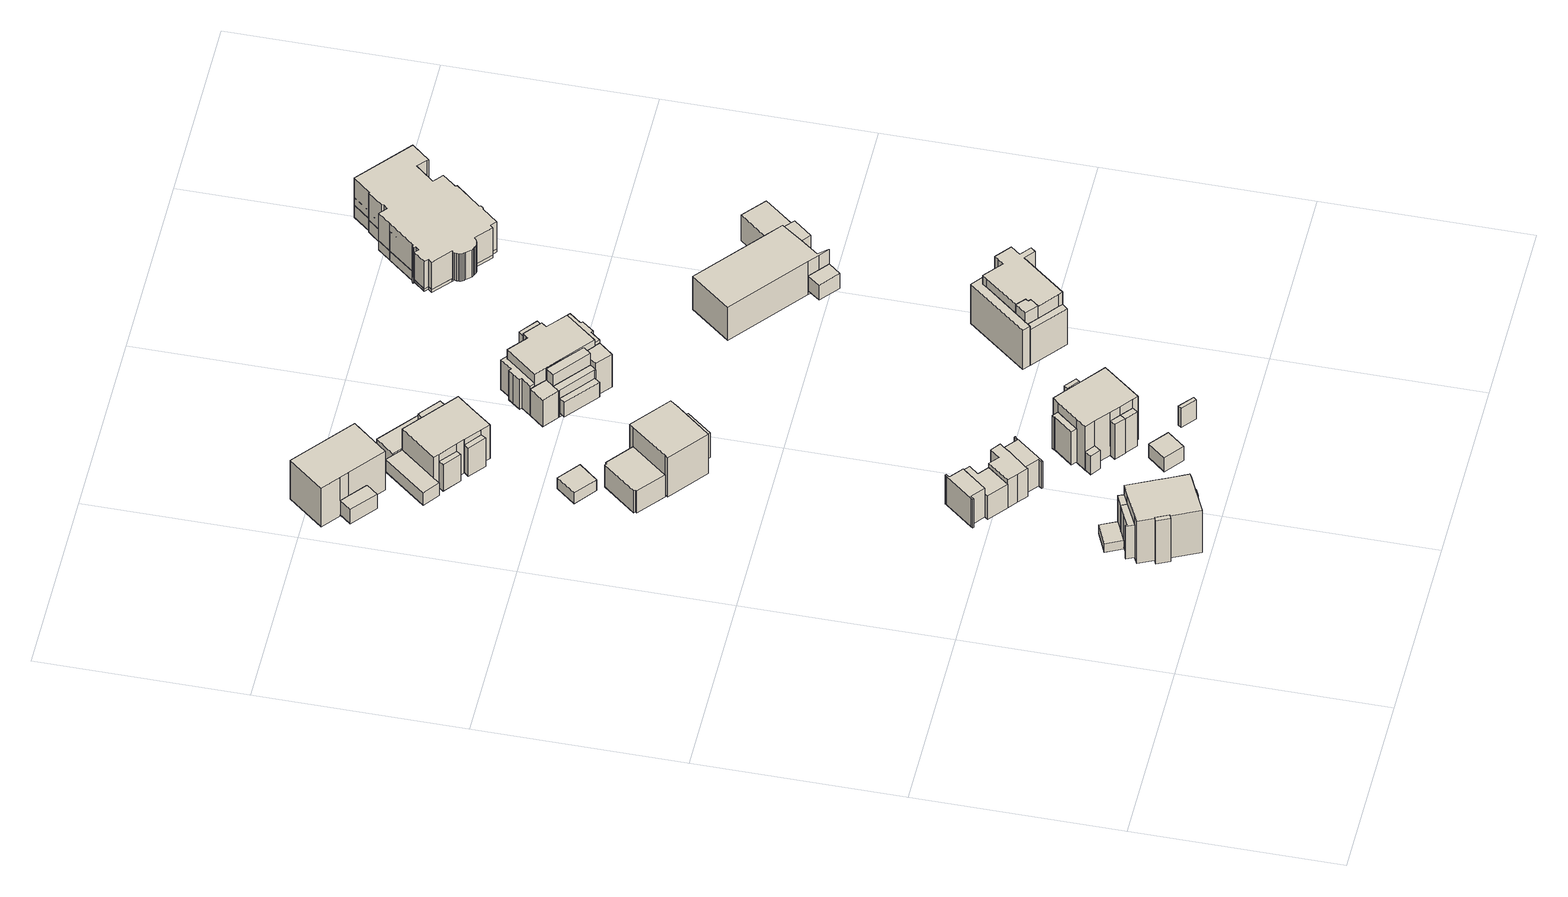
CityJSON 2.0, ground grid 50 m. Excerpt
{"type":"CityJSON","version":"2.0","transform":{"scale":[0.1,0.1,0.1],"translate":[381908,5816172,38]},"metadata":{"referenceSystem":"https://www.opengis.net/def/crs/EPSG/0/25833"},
"CityObjects":{
"building1":{"type":"Building","attributes":{"Gemeindeschluessel":"11000004","function":"31001_1010"},"address":[{"country":"Germany","locality":"Berlin","thoroughfareNumber":"6A, 8","thoroughfareName":"Gustav-Freytag-Straße"}],"children":["building1-1","building1-2","building1-3","building1-4","building1-5","building1-6"]},
"building1-1":{"type":"BuildingPart","attributes":{"BezugspunktDach":"2200","measuredHeight":15.78,"storeysAboveGround":4},"parents":["building1"],"geometry":[{"type":"MultiSurface","lod":"1","boundaries":[[[0,1,2,3,4,5,6,7,8,9,10,11]],[[12,13,14,15,16,17,18,19,20,21,22,23]],[[12,23,11,10]],[[24,25,10,9]],[[13,12,26,27]],[[28,24,9,8]],[[15,14,8,7]],[[29,30,7,6]],[[16,15,31,32]],[[17,16,6,5]],[[18,17,5,4]],[[33,34,35,4,3]],[[19,18,36,37]],[[20,19,3,2]],[[21,20,2,1]],[[23,22,0,11]],[[27,26,25,24]],[[14,13,38,24,28]],[[32,31,30,29]],[[37,36,35,34,33]],[[22,21,1,0]]]}]},
"building1-2":{"type":"BuildingPart","attributes":{"BezugspunktDach":"2200","measuredHeight":10.41,"storeysAboveGround":4},"parents":["building1"],"geometry":[{"type":"Solid","lod":"1","boundaries":[[[[25,24,39,40,41,42,43]],[[44,45,46,47,27,26,48]],[[44,48,43,42]],[[45,44,42,41]],[[46,45,41,40]],[[47,46,40,39]],[[48,26,25,43]],[[27,47,39,24]],[[26,27,24,25]]]]}]},
"building1-3":{"type":"BuildingPart","attributes":{"BezugspunktDach":"2200","measuredHeight":13.81,"storeysAboveGround":4},"parents":["building1"],"geometry":[{"type":"MultiSurface","lod":"1","boundaries":[[[49,50,51,52]],[[22,21,53,54]],[[22,54,52,51]],[[1,0,51,50]],[[53,21,50,49]],[[54,53,49,52]],[[21,22,0,1]]]}]},
"building1-4":{"type":"BuildingPart","attributes":{"BezugspunktDach":"2200","measuredHeight":7.38,"storeysAboveGround":4},"parents":["building1"],"geometry":[{"type":"MultiSurface","lod":"1","boundaries":[[[29,55,56,30]],[[57,58,32,31]],[[57,31,30,56]],[[58,57,56,55]],[[32,58,55,29]],[[32,59,29,30,31]]]}]},
"building1-5":{"type":"BuildingPart","attributes":{"BezugspunktDach":"2200","measuredHeight":10.82,"storeysAboveGround":4},"parents":["building1"],"geometry":[{"type":"MultiSurface","lod":"1","boundaries":[[[24,28,60,39]],[[61,62,63,64]],[[61,64,39,60]],[[62,61,60,28]],[[63,62,28,14,13,24]],[[64,63,24,27,47]],[[24,13,14,28]],[[47,27,24,39]]]}]},
"building1-6":{"type":"BuildingPart","attributes":{"BezugspunktDach":"2200","measuredHeight":10.17,"storeysAboveGround":4},"parents":["building1"],"geometry":[{"type":"MultiSurface","lod":"1","boundaries":[[[65,66,34,33]],[[36,67,68,37]],[[67,36,34,66]],[[68,67,66,65]],[[37,68,65,33]],[[36,37,69,33,34]]]}]},
"building2":{"type":"Building","attributes":{"Gemeindeschluessel":"11000004","BezugspunktDach":"2200","function":"31001_2463","measuredHeight":2.69,"storeysAboveGround":1},"address":[{"country":"Germany","locality":"Berlin","thoroughfareNumber":"6A (1)","thoroughfareName":"Gustav-Freytag-Straße"}],"geometry":[{"type":"Solid","lod":"1","boundaries":[[[[70,71,72,73,74]],[[75,76,77,78,79]],[[75,79,74,73]],[[76,75,73,72]],[[77,76,72,71]],[[78,77,71,70]],[[79,78,70,74]]]]}]},
"building3":{"type":"Building","attributes":{"Gemeindeschluessel":"11000004","function":"31001_1010"},"address":[{"country":"Germany","locality":"Berlin","thoroughfareNumber":"31A","thoroughfareName":"Oberhaardter Weg"}],"children":["building3-1","building3-2"]},
"building3-1":{"type":"BuildingPart","attributes":{"BezugspunktDach":"2200","measuredHeight":11.55,"storeysAboveGround":2},"parents":["building3"],"geometry":[{"type":"Solid","lod":"1","boundaries":[[[[80,81,82,83,84,85,86,87,88,89]],[[90,91,92,93,94,95,96,97,98,99]],[[90,99,89,88]],[[93,92,86,85]],[[94,93,85,84]],[[95,94,84,83]],[[96,95,83,82]],[[97,96,82,81]],[[98,97,81,80]],[[99,98,80,89]],[[91,90,88,87]],[[92,91,87,86]]]]}]},
"building3-2":{"type":"BuildingPart","attributes":{"BezugspunktDach":"2200","measuredHeight":10.21,"storeysAboveGround":2},"parents":["building3"],"geometry":[{"type":"MultiSurface","lod":"1","boundaries":[[[100,101,102,103,104,105,106,107,108,109]],[[110,111,112,113,114,92,90,115,116,117]],[[110,117,109,108]],[[111,110,108,107]],[[112,111,107,106]],[[113,112,106,105]],[[114,113,105,104]],[[92,114,104,103]],[[90,88,87,91,118,92,103,102],[91,87,86,92]],[[115,90,102,101]],[[116,115,101,100]],[[117,116,100,109]],[[118,91,87,88,90]],[[87,91,92,86]]]}]},
"building4":{"type":"Building","attributes":{"Gemeindeschluessel":"11000004","function":"31001_1010"},"address":[{"country":"Germany","locality":"Berlin","thoroughfareNumber":"31","thoroughfareName":"Oberhaardter Weg"}],"children":["building4-1","building4-2"]},
"building4-1":{"type":"BuildingPart","attributes":{"BezugspunktDach":"2200","measuredHeight":12.11,"storeysAboveGround":2},"parents":["building4"],"geometry":[{"type":"MultiSurface","lod":"1","boundaries":[[[119,120,121,122,123,124,125,126,127,128]],[[96,129,130,131,132,133,134,135,136,98]],[[96,98,128,127]],[[129,96,127,126]],[[130,129,126,125]],[[131,130,125,124]],[[132,131,124,123]],[[137,138,132,123,122]],[[139,140,141,140,137,133,122,121]],[[135,134,121,120]],[[136,135,120,119]],[[98,136,119,128]],[[133,132,138,137]],[[134,142,141,140,139]],[[133,137,140,141,143]]]}]},
"building4-2":{"type":"BuildingPart","attributes":{"BezugspunktDach":"2200","measuredHeight":9.86,"storeysAboveGround":2},"parents":["building4"],"geometry":[{"type":"MultiSurface","lod":"1","boundaries":[[[144,145,146,147,148,149,150,151,138,137,140,139]],[[141,133,132,152,153,154,155,156,157,158,159,134]],[[133,137,133,160]],[[152,132,138,151]],[[153,152,151,150]],[[154,153,150,149]],[[155,154,149,148]],[[156,155,148,147]],[[157,156,147,146]],[[158,157,146,145]],[[159,158,145,144]],[[134,159,144,139]],[[141,134,139,140]],[[133,161,141,140,137]],[[132,160,133,137,138]]]}]},
"building5":{"type":"Building","attributes":{"Gemeindeschluessel":"11000004","BezugspunktDach":"2200","function":"31001_1313","measuredHeight":5.82,"storeysAboveGround":1},"address":[{"country":"Germany","locality":"Berlin","thoroughfareNumber":"29 (2)","thoroughfareName":"Oberhaardter Weg"}],"geometry":[{"type":"Solid","lod":"1","boundaries":[[[[162,163,164,165]],[[166,167,168,169]],[[166,169,165,164]],[[167,166,164,163]],[[168,167,163,162]],[[169,168,162,165]]]]}]},
"building6":{"type":"Building","attributes":{"Gemeindeschluessel":"11000004","BezugspunktDach":"2200","function":"31001_2463","measuredHeight":4.4,"storeysAboveGround":1},"address":[{"country":"Germany","locality":"Berlin","thoroughfareNumber":"29 (1)","thoroughfareName":"Oberhaardter Weg"}],"geometry":[{"type":"Solid","lod":"1","boundaries":[[[[170,171,172,173]],[[174,175,176,177]],[[174,177,173,172]],[[175,174,172,171]],[[176,175,171,170]],[[177,176,170,173]]]]}]},
"building7":{"type":"Building","attributes":{"Gemeindeschluessel":"11000004","BezugspunktDach":"2200","function":"31001_2463","measuredHeight":3.31,"storeysAboveGround":1},"address":[{"country":"Germany","locality":"Berlin","thoroughfareNumber":"3 (1)","thoroughfareName":"Gustav-Freytag-Straße"}],"geometry":[{"type":"Solid","lod":"1","boundaries":[[[[178,179,180,181]],[[182,183,184,185]],[[182,185,181,180]],[[183,182,180,179]],[[184,183,179,178]],[[185,184,178,181]]]]}]},
"building8":{"type":"Building","attributes":{"Gemeindeschluessel":"11000004","function":"31001_1010"},"address":[{"country":"Germany","locality":"Berlin","thoroughfareNumber":"18","thoroughfareName":"Douglasstraße"}],"children":["building8-1","building8-2"]},
"building8-1":{"type":"BuildingPart","attributes":{"BezugspunktDach":"2200","measuredHeight":15.03,"storeysAboveGround":3},"parents":["building8"],"geometry":[{"type":"MultiSurface","lod":"1","boundaries":[[[186,187,188,189,190,191]],[[192,193,194,195,196,197]],[[192,197,191,190]],[[193,192,190,189]],[[194,193,189,188]],[[198,199,200,201,195,194,188,187]],[[202,198,187,186]],[[196,195,203,201,204]],[[197,196,186,191]],[[201,200,199,198]],[[204,201,203,198,202]]]}]},
"building8-2":{"type":"BuildingPart","attributes":{"BezugspunktDach":"2200","measuredHeight":4.61,"storeysAboveGround":3},"parents":["building8"],"geometry":[{"type":"MultiSurface","lod":"1","boundaries":[[[205,199,202,206]],[[204,200,207,208]],[[204,208,206,202]],[[207,200,199,205]],[[208,207,205,206]],[[200,201,198,199]],[[204,202,198,201]]]}]},
"building9":{"type":"Building","attributes":{"Gemeindeschluessel":"11000004","function":"31001_1010"},"address":[{"country":"Germany","locality":"Berlin","thoroughfareNumber":"3","thoroughfareName":"Gustav-Freytag-Straße"}],"children":["building9-1","building9-2","building9-3"]},
"building9-1":{"type":"BuildingPart","attributes":{"BezugspunktDach":"2200","measuredHeight":14.1,"storeysAboveGround":3},"parents":["building9"],"geometry":[{"type":"MultiSurface","lod":"1","boundaries":[[[209,210,211,212,213,214,215,216]],[[217,218,219,220,221,222,223,224]],[[217,224,216,215]],[[218,225,226,227,215,214]],[[219,218,214,213]],[[220,219,213,212]],[[221,220,212,211]],[[222,221,211,210],[228,229,230,231]],[[223,222,210,209]],[[224,223,209,216]],[[217,227,226,225,218]],[[230,229,228,231]]]}]},
"building9-2":{"type":"BuildingPart","attributes":{"BezugspunktDach":"2200","measuredHeight":7.8,"storeysAboveGround":3},"parents":["building9"],"geometry":[{"type":"Solid","lod":"1","boundaries":[[[[232,233,231,230]],[[228,234,235,229]],[[234,228,231,233]],[[235,234,233,232]],[[229,235,232,230]],[[229,230,231,228]]]]}]},
"building9-3":{"type":"BuildingPart","attributes":{"BezugspunktDach":"2200","measuredHeight":7,"storeysAboveGround":3},"parents":["building9"],"geometry":[{"type":"MultiSurface","lod":"1","boundaries":[[[236,237,226,225,238,239,240,241]],[[242,243,244,245,246,247,248,249]],[[242,249,241,240]],[[243,242,240,239]],[[244,243,239,238]],[[245,244,238,225]],[[246,245,225,218,217]],[[247,246,226,237]],[[248,247,237,236]],[[249,248,236,241]],[[217,218,225,226]]]}]},
"building10":{"type":"Building","attributes":{"Gemeindeschluessel":"11000004","BezugspunktDach":"2200","function":"51009_1610","measuredHeight":8.36,"storeysAboveGround":0},"address":[{"country":"Germany","locality":"Berlin"}],"geometry":[{"type":"Solid","lod":"1","boundaries":[[[[250,251,252,253]],[[254,255,256,257]],[[254,257,253,252]],[[255,254,252,251]],[[256,255,251,250]],[[257,256,250,253]]]]}]},
"building11":{"type":"Building","attributes":{"Gemeindeschluessel":"11000004","function":"31001_1010"},"address":[{"country":"Germany","locality":"Berlin","thoroughfareNumber":"29","thoroughfareName":"Oberhaardter Weg"}],"children":["building11-1","building11-2","building11-3","building11-4","building11-5"]},
"building11-1":{"type":"BuildingPart","attributes":{"BezugspunktDach":"2200","measuredHeight":16.36,"storeysAboveGround":4},"parents":["building11"],"geometry":[{"type":"MultiSurface","lod":"1","boundaries":[[[258,259,260,261,262,263,264,265,266,267,268,269,270]],[[271,272,273,274,275,276,277,278,279,280,281,282,283]],[[271,283,270,269]],[[284,285,286,269,268]],[[272,271,286,287,288]],[[273,272,268,267]],[[274,273,267,266]],[[275,274,289,290,291]],[[276,275,265,264]],[[277,276,264,263]],[[278,277,263,262]],[[279,278,262,261]],[[280,279,292,293,294,295,296,261,260]],[[297,298,294,299,300,281,280,260,259]],[[282,281,259,258]],[[283,282,258,270]],[[288,287,286,285,284]],[[291,290,289,266,265,301]],[[296,295,294,293,292]],[[300,299,294,298,297]]]}]},
"building11-2":{"type":"BuildingPart","attributes":{"BezugspunktDach":"2200","measuredHeight":11.17,"storeysAboveGround":4},"parents":["building11"],"geometry":[{"type":"MultiSurface","lod":"1","boundaries":[[[302,294,298,303]],[[300,299,304,305]],[[300,305,303,298]],[[304,299,293,306]],[[305,304,302,303]],[[299,300,298,294,307]],[[306,293,294,302]]]}]},
"building11-3":{"type":"BuildingPart","attributes":{"BezugspunktDach":"2200","measuredHeight":11.03,"storeysAboveGround":4},"parents":["building11"],"geometry":[{"type":"MultiSurface","lod":"1","boundaries":[[[308,295,294,302]],[[293,292,309,306]],[[309,292,295,308]],[[306,309,308,302]],[[293,306,302,294]],[[293,310,294,295,292]]]}]},
"building11-4":{"type":"BuildingPart","attributes":{"BezugspunktDach":"2200","measuredHeight":10.99,"storeysAboveGround":4},"parents":["building11"],"geometry":[{"type":"Solid","lod":"1","boundaries":[[[[286,285,311,312,313,314]],[[315,316,317,288,287,318]],[[315,318,314,313]],[[316,315,313,312]],[[317,316,312,311]],[[288,317,311,285]],[[318,287,286,314]],[[288,285,286,287]]]]}]},
"building11-5":{"type":"BuildingPart","attributes":{"BezugspunktDach":"2200","measuredHeight":14.04,"storeysAboveGround":4},"parents":["building11"],"geometry":[{"type":"MultiSurface","lod":"1","boundaries":[[[319,320,321,322]],[[323,324,291,290]],[[323,290,322,321]],[[324,323,321,320]],[[291,324,320,319]],[[266,265,319,322]],[[290,291,265,266]]]}]},
"building12":{"type":"Building","attributes":{"Gemeindeschluessel":"11000004","BezugspunktDach":"2200","function":"31001_2463","measuredHeight":5.38,"storeysAboveGround":1},"address":[{"country":"Germany","locality":"Berlin","thoroughfareNumber":"16 (1)","thoroughfareName":"Douglasstraße"}],"geometry":[{"type":"Solid","lod":"1","boundaries":[[[[325,326,327,328,329,330]],[[331,332,333,334,335,336]],[[331,336,330,329]],[[332,331,329,328]],[[333,332,328,327]],[[334,333,327,326]],[[335,334,326,325]],[[336,335,325,330]]]]}]},
"building13":{"type":"Building","attributes":{"Gemeindeschluessel":"11000004","BezugspunktDach":"2200","function":"51009_1610","measuredHeight":6.08,"storeysAboveGround":0},"address":[{"country":"Germany","locality":"Berlin"}],"geometry":[{"type":"Solid","lod":"1","boundaries":[[[[337,338,339,340]],[[341,342,343,344]],[[341,344,340,339]],[[342,341,339,338]],[[343,342,338,337]],[[344,343,337,340]]]]}]},
"building14":{"type":"Building","attributes":{"Gemeindeschluessel":"11000004","BezugspunktDach":"2200","function":"51009_1610","measuredHeight":8.91,"storeysAboveGround":0},"address":[{"country":"Germany","locality":"Berlin"}],"geometry":[{"type":"Solid","lod":"1","boundaries":[[[[345,346,347,348]],[[349,350,351,352]],[[349,352,348,347]],[[350,349,347,346]],[[351,350,346,345]],[[352,351,345,348]]]]}]},
"building15":{"type":"Building","attributes":{"Gemeindeschluessel":"11000004","function":"31001_1010"},"address":[{"country":"Germany","locality":"Berlin","thoroughfareNumber":"16","thoroughfareName":"Douglasstraße"}],"children":["building15-1","building15-2"]},
"building15-1":{"type":"BuildingPart","attributes":{"BezugspunktDach":"2200","measuredHeight":12.78,"storeysAboveGround":3},"parents":["building15"],"geometry":[{"type":"Solid","lod":"1","boundaries":[[[[353,354,355,356,357,358,359,360,361,362]],[[333,363,364,365,366,367,368,255,254,334]],[[333,334,362,361]],[[363,333,361,360],[369,370,371,372]],[[364,363,360,359]],[[365,364,359,358]],[[366,365,358,357]],[[367,366,357,356]],[[368,367,356,355]],[[255,368,355,354]],[[254,255,354,353]],[[334,254,353,362]],[[371,370,369,372]]]]}]},
"building15-2":{"type":"BuildingPart","attributes":{"BezugspunktDach":"2200","measuredHeight":7.22,"storeysAboveGround":3},"parents":["building15"],"geometry":[{"type":"Solid","lod":"1","boundaries":[[[[371,373,374,372]],[[375,376,370,369]],[[375,369,372,374]],[[376,375,374,373]],[[370,376,373,371]],[[369,370,371,372]]]]}]},
"building16":{"type":"Building","attributes":{"Gemeindeschluessel":"11000004","BezugspunktDach":"2200","function":"51009_1610","measuredHeight":4.51,"storeysAboveGround":0},"address":[{"country":"Germany","locality":"Berlin"}],"geometry":[{"type":"Solid","lod":"1","boundaries":[[[[377,378,379,380,381,382,383,384]],[[385,386,387,388,389,390,333,332]],[[385,332,384,383]],[[386,385,383,382]],[[387,386,382,381]],[[388,387,381,380]],[[389,388,380,379]],[[390,389,379,378]],[[333,390,378,377]],[[332,333,377,384]]]]}]},
"building17":{"type":"Building","attributes":{"Gemeindeschluessel":"11000004","function":"31001_1010"},"address":[{"country":"Germany","locality":"Berlin","thoroughfareNumber":"14, 14A","thoroughfareName":"Douglasstraße"}],"children":["building17-1","building17-2","building17-3","building17-4","building17-5","building17-6","building17-7","building17-8"]},
"building17-1":{"type":"BuildingPart","attributes":{"BezugspunktDach":"2200","measuredHeight":12.58,"storeysAboveGround":3},"parents":["building17"],"geometry":[{"type":"MultiSurface","lod":"1","boundaries":[[[391,392,393,394,395,396,397,398,399,400]],[[401,402,403,404,405,406,407,408,409,410]],[[401,411,412,413,400,399]],[[414,411,415,399,398]],[[416,414,398,397]],[[404,403,397,396]],[[405,404,396,395]],[[417,406,405,395,394]],[[418,417,394,393]],[[419,420,421,392,391]],[[422,423,424,425,426,427,428,429,430,391,400]],[[431,412,411,401]],[[431,410,413,412]],[[402,401,415,411,414]],[[403,402,414,416]],[[418,432,433,417],[417,406,407,418]],[[409,408,421,420,419]],[[434,426,425,435]],[[434,428,427,426]],[[409,430,429,428]],[[410,435,424,423,422]]]}]},
"building17-2":{"type":"BuildingPart","attributes":{"BezugspunktDach":"2200","measuredHeight":11.46,"storeysAboveGround":3},"parents":["building17"],"geometry":[{"type":"MultiSurface","lod":"1","boundaries":[[[436,427,426,425,437]],[[435,434,428,438,439]],[[424,440,441,437,425]],[[442,429,427,436]],[[440,443,436,437]],[[444,435,439,441,440,424]],[[434,445,435,425,426]],[[428,434,426,427]],[[438,428,446,429,442]],[[447,439,438,448,443,440]]]}]},
"building17-3":{"type":"BuildingPart","attributes":{"BezugspunktDach":"2200","measuredHeight":5.78,"storeysAboveGround":3},"parents":["building17"],"geometry":[{"type":"Solid","lod":"1","boundaries":[[[[449,450,451,452,453]],[[454,455,456,457,458]],[[454,458,453,452]],[[457,456,450,449]],[[458,457,449,453]],[[455,454,452,451]],[[456,455,451,450]]]]}]},
"building17-4":{"type":"BuildingPart","attributes":{"BezugspunktDach":"2200","measuredHeight":8.55,"storeysAboveGround":3},"parents":["building17"],"geometry":[{"type":"MultiSurface","lod":"1","boundaries":[[[459,460,461,443,440,462]],[[463,464,465,466,467,468]],[[464,463,439,438,469]],[[466,465,461,460]],[[467,466,456,455,451,450,470,460,459],[455,454,452,451]],[[468,467,459,462]],[[463,468,462,440]],[[469,438,439,440,443]],[[465,464,443,461]],[[452,454,455,451]],[[470,450,451,455,456]]]}]},
"building17-5":{"type":"BuildingPart","attributes":{"BezugspunktDach":"2200","measuredHeight":10.45,"storeysAboveGround":3},"parents":["building17"],"geometry":[{"type":"MultiSurface","lod":"1","boundaries":[[[471,472,430,429,442,473]],[[464,474,475,476,477,465]],[[443,461,473,442]],[[474,464,478,438,428,429]],[[475,474,429,428,409]],[[477,476,472,471]],[[465,477,471,473]],[[464,465,461,443]],[[442,429,428,438,478]],[[409,428,429,430]],[[476,475,430,472]]]}]},
"building17-6":{"type":"BuildingPart","attributes":{"BezugspunktDach":"2200","measuredHeight":11.46,"storeysAboveGround":3},"parents":["building17"],"geometry":[{"type":"MultiSurface","lod":"1","boundaries":[[[413,412,411,414,416,479,480,481,482,483,484,485]],[[486,487,488,489,490,491,492,493,494,495,496,497]],[[486,497,485,484]],[[487,486,484,483]],[[488,487,483,482]],[[489,488,482,481]],[[490,489,481,480]],[[491,490,480,479]],[[492,491,479,416]],[[493,492,403,402,414]],[[494,493,402,401]],[[495,494,401,431]],[[496,495,412,431,410,413]],[[498,423,496,413,485]],[[416,414,402,403]],[[401,402,414,411]],[[431,401,411,412]],[[413,410,431,412]],[[497,496,423,498]]]}]},
"building17-7":{"type":"BuildingPart","attributes":{"BezugspunktDach":"2200","measuredHeight":11.39,"storeysAboveGround":3},"parents":["building17"],"geometry":[{"type":"MultiSurface","lod":"1","boundaries":[[[499,500,501,502,503,504,417,418,420,419]],[[505,432,433,506,507,508,509,510,476,475]],[[505,475,511,409,408,420]],[[432,407,418]],[[512,408,505]],[[433,432,407,406]],[[506,433,417,504]],[[507,506,504,503]],[[508,507,503,502]],[[509,508,502,501]],[[510,509,501,500]],[[476,510,500,499]],[[475,430,472,513,499,419]],[[419,420,408,409,511]],[[406,407,418,417]],[[476,513,472,430,475,514]]]}]},
"building17-8":{"type":"BuildingPart","attributes":{"BezugspunktDach":"2200","measuredHeight":8.55,"storeysAboveGround":3},"parents":["building17"],"geometry":[{"type":"MultiSurface","lod":"1","boundaries":[[[462,440,424,423,498,515]],[[497,496,516,463,468,517]],[[497,517,515,498]],[[516,496,423,410,435,424]],[[463,516,424,435,439]],[[517,468,462,515]],[[496,497,498,423]],[[424,435,410,423]],[[439,435,424,440,518]],[[468,463,440,462]]]}]},
"building18":{"type":"Building","attributes":{"Gemeindeschluessel":"11000004","function":"51009_1610"},"address":[{"country":"Germany","locality":"Berlin"}],"children":["building18-1","building18-2"]},
"building18-1":{"type":"BuildingPart","attributes":{"BezugspunktDach":"2200","measuredHeight":13.6,"storeysAboveGround":0},"parents":["building18"],"geometry":[{"type":"MultiSurface","lod":"1","boundaries":[[[519,520,521,522,523,524,525,526,527,528]],[[529,530,531,532,533,534,535,536,537,538]],[[529,538,528,527]],[[530,529,527,526]],[[531,530,526,525]],[[532,531,525,524]],[[533,532,524,523]],[[534,533,523,522]],[[535,534,522,521]],[[536,535,521,520]],[[537,539,540,541,520,519]],[[538,537,519,528]],[[536,541,540,539,537]]]}]},
"building18-2":{"type":"BuildingPart","attributes":{"BezugspunktDach":"2200","measuredHeight":11.35,"storeysAboveGround":0},"parents":["building18"],"geometry":[{"type":"Solid","lod":"1","boundaries":[[[[542,543,544,545,546,540,539]],[[536,547,548,549,550,551,537]],[[547,536,540,546]],[[548,547,546,545]],[[549,548,545,544]],[[550,549,544,543]],[[551,550,543,542]],[[537,551,542,539]],[[536,537,539,540]]]]}]},
"building19":{"type":"Building","attributes":{"Gemeindeschluessel":"11000004","BezugspunktDach":"2200","function":"51009_1610","measuredHeight":9.9,"storeysAboveGround":0},"address":[{"country":"Germany","locality":"Berlin"}],"geometry":[{"type":"Solid","lod":"1","boundaries":[[[[552,553,554,555]],[[556,557,558,559]],[[556,559,555,554]],[[557,556,554,553]],[[558,557,553,552]],[[559,558,552,555]]]]}]},
"building20":{"type":"Building","attributes":{"Gemeindeschluessel":"11000004","function":"31001_1010"},"address":[{"country":"Germany","locality":"Berlin","thoroughfareNumber":"30","thoroughfareName":"Oberhaardter Weg"}],"children":["building20-1","building20-2"]},
"building20-1":{"type":"BuildingPart","attributes":{"BezugspunktDach":"2200","measuredHeight":13.52,"storeysAboveGround":4},"parents":["building20"],"geometry":[{"type":"MultiSurface","lod":"1","boundaries":[[[560,561,562,563,564,565,566,567,568,569,570,571,572,573,574,575,576]],[[577,578,579,580,581,582,583,584,585,586,587,588,589,590,591,592,593]],[[577,593,576,575]],[[578,577,575,574]],[[579,578,574,573]],[[580,579,573,572]],[[581,580,572,571]],[[582,581,571,570]],[[583,582,570,569]],[[584,583,569,568]],[[585,584,568,567]],[[586,585,567,566]],[[587,586,566,565]],[[588,587,565,564]],[[589,588,564,563]],[[590,589,563,594,595,562]],[[591,590,595,596]],[[592,591,596,597]],[[593,592,597,598]],[[562,595,594,563]],[[596,595,562,561]],[[597,596,561,560]],[[598,597,560,576]]]}]},
"building20-2":{"type":"BuildingPart","attributes":{"BezugspunktDach":"2200","measuredHeight":13.26,"storeysAboveGround":4},"parents":["building20"],"geometry":[{"type":"MultiSurface","lod":"1","boundaries":[[[599,600,601,602,603,604]],[[598,597,596,595,594,605]],[[598,605,604,603]],[[597,560,576,606,603,602]],[[596,561,560,597,602,601]],[[562,561,607,601,600]],[[594,563,562,600,599]],[[605,594,599,604]],[[598,606,576,560,597]],[[597,560,561,596]],[[595,596,607,561,562]],[[595,562,563,594]]]}]},
"building21":{"type":"Building","attributes":{"Gemeindeschluessel":"11000004","BezugspunktDach":"2200","function":"51009_1610","measuredHeight":4.76,"storeysAboveGround":0},"address":[{"country":"Germany","locality":"Berlin"}],"geometry":[{"type":"Solid","lod":"1","boundaries":[[[[608,609,610,611]],[[612,613,614,615]],[[612,615,611,610]],[[613,612,610,609]],[[614,613,609,608]],[[615,614,608,611]]]]}]},
"building22":{"type":"Building","attributes":{"Gemeindeschluessel":"11000004","function":"31001_1010"},"address":[{"country":"Germany","locality":"Berlin","thoroughfareNumber":"12","thoroughfareName":"Douglasstraße"}],"children":["building22-1","building22-2","building22-3"]},
"building22-1":{"type":"BuildingPart","attributes":{"BezugspunktDach":"2200","measuredHeight":12.51,"storeysAboveGround":2},"parents":["building22"],"geometry":[{"type":"MultiSurface","lod":"1","boundaries":[[[616,617,618,619,620,621,622,623,624,625]],[[626,627,628,629,630,631,632,633,634,635]],[[626,635,625,624]],[[627,626,624,623]],[[636,637,638,623,622]],[[628,627,639]],[[629,640,641,628,622,621]],[[630,629,621,620]],[[631,630,620,619]],[[632,631,619,618]],[[633,632,618,617]],[[634,633,617,616]],[[635,634,616,625]],[[628,639,637,636]],[[639,627,638,637]],[[628,641,640,629]]]}]},
"building22-2":{"type":"BuildingPart","attributes":{"BezugspunktDach":"2200","measuredHeight":9.87,"storeysAboveGround":2},"parents":["building22"],"geometry":[{"type":"Solid","lod":"1","boundaries":[[[[642,643,644,641,640]],[[628,645,646,647,629]],[[645,648,636,628,641,644]],[[646,645,644,643]],[[647,646,643,642]],[[629,647,642,640]],[[629,640,641,628]],[[628,636,648,645]]]]}]},
"building22-3":{"type":"BuildingPart","attributes":{"BezugspunktDach":"2200","measuredHeight":8.94,"storeysAboveGround":2},"parents":["building22"],"geometry":[{"type":"MultiSurface","lod":"1","boundaries":[[[637,648,649,650,638]],[[651,652,645,639,627]],[[651,627,638,650]],[[652,651,650,649]],[[645,652,649,648]],[[639,628,636,637]],[[653,645,648,636,628]],[[627,639,637,638]]]}]},
"building23":{"type":"Building","attributes":{"Gemeindeschluessel":"11000004","function":"31001_1010"},"address":[{"country":"Germany","locality":"Berlin","thoroughfareNumber":"11","thoroughfareName":"Douglasstraße"}],"children":["building23-1","building23-2","building23-3","building23-4","building23-5","building23-6","building23-7"]},
"building23-1":{"type":"BuildingPart","attributes":{"BezugspunktDach":"2200","measuredHeight":8.77,"storeysAboveGround":3},"parents":["building23"],"geometry":[{"type":"Solid","lod":"1","boundaries":[[[[654,655,656,657,658,659,660,661,662,663,664,665,666,667,668,669,670,671,672,673,674,675,676,677,678,679,680,681,682,683,684,685,686,687,688,689,690,691,692,693,694,695,696,697,698,699,700,701,702,703,704,705]],[[706,707,708,709,710,711,712,713,714,715,716,717,718,719,720,721,722,723,724,725,726,727,728,729,730,731,732,733,734,735,736,737,738,739,740,741,742,743,744,745,746,747,748,749,750,751,752,753,754,755,756,757]],[[706,757,705,704]],[[707,706,704,703]],[[708,707,703,702]],[[709,708,702,701]],[[710,709,701,700]],[[711,710,700,699]],[[712,711,699,698]],[[713,712,698,697]],[[714,713,697,696]],[[715,714,696,695]],[[716,715,695,694]],[[717,716,694,693]],[[718,717,693,692]],[[719,718,692,691]],[[720,719,691,690]],[[721,720,690,689]],[[722,721,689,688]],[[723,722,688,687]],[[724,723,687,686]],[[725,724,686,685]],[[726,725,685,684]],[[727,726,684,683]],[[728,727,683,682]],[[729,728,682,681]],[[730,729,681,680]],[[731,730,680,679]],[[732,731,679,678]],[[733,732,678,677]],[[734,733,677,676]],[[735,734,676,675]],[[736,735,675,674]],[[737,736,674,673]],[[738,737,673,672]],[[739,738,672,671]],[[740,739,671,670]],[[741,740,670,669]],[[742,741,669,668]],[[743,742,668,667]],[[744,743,667,666]],[[745,744,666,665]],[[746,745,665,664]],[[747,746,664,663]],[[748,747,663,662]],[[749,748,662,661]],[[750,749,661,660]],[[751,750,660,659]],[[752,751,659,658]],[[753,752,658,657]],[[754,753,657,656]],[[755,754,656,655]],[[756,755,655,654]],[[757,756,654,705]]]]}]},
"building23-2":{"type":"BuildingPart","attributes":{"BezugspunktDach":"2200","measuredHeight":6.46,"storeysAboveGround":3},"parents":["building23"],"geometry":[{"type":"MultiSurface","lod":"1","boundaries":[[[758,759,760,761,762,763,764,765,766,767,768,769,770,771,772]],[[773,774,775,776,777,778,779,780,781,782,783,784,785,786,787]],[[773,787,788,789]],[[775,774,770,769]],[[776,775,769,768]],[[777,776,768,767]],[[778,777,767,766]],[[779,778,766,765]],[[780,779,765,764]],[[781,780,764,763]],[[782,781,763,762]],[[783,782,762,761]],[[784,783,761,760]],[[785,784,760,790,791]],[[786,785,759,791,792]],[[787,786,758,792,788]],[[789,788,793,772,771]],[[774,773,771,770]],[[791,790,760,759]],[[792,791,759,758]],[[788,792,758,772]]]}]},
"building23-3":{"type":"BuildingPart","attributes":{"BezugspunktDach":"2200","measuredHeight":6.99,"storeysAboveGround":3},"parents":["building23"],"geometry":[{"type":"MultiSurface","lod":"1","boundaries":[[[794,795,796,797,798,799,800,801,802,803,804,805,806,807]],[[808,809,810,811,812,813,814,815,816,817,818,819,820,821]],[[808,821,807,806]],[[809,808,822,823]],[[810,809,805,804]],[[811,810,804,803]],[[812,811,803,802]],[[814,813,801,800]],[[815,814,800,799]],[[816,815,799,798]],[[817,816,798,797]],[[818,817,797,796]],[[819,818,796,795]],[[820,819,795,794]],[[821,820,794,807]],[[823,822,806,805]],[[813,812,802,801]]]}]},
"building23-4":{"type":"BuildingPart","attributes":{"BezugspunktDach":"2200","measuredHeight":9.43,"storeysAboveGround":3},"parents":["building23"],"geometry":[{"type":"MultiSurface","lod":"1","boundaries":[[[824,825,826,827,828,829,830,831,832,833,834,835]],[[836,837,838,788,792,839,840,841,842,843,844,845]],[[836,845,835,834]],[[837,836,834,833]],[[838,837,833,832]],[[792,758,772,831,830]],[[839,792,830,829]],[[841,840,828,827]],[[842,841,827,826]],[[843,842,826,825]],[[844,843,825,824]],[[845,844,813,812,802,801,824,835]],[[788,838,832,831]],[[788,846,772,758,792]],[[840,839,829,828]],[[801,802,812,813]]]}]},
"building23-5":{"type":"BuildingPart","attributes":{"BezugspunktDach":"2200","measuredHeight":9.43,"storeysAboveGround":3},"parents":["building23"],"geometry":[{"type":"MultiSurface","lod":"1","boundaries":[[[831,847,848,849,832]],[[850,851,789,788,838]],[[850,838,832,849]],[[851,850,849,848]],[[771,770,848,847]],[[772,771,847,831]],[[852,789,851,770,771]],[[788,789,853,771,772]],[[838,788,831,832]]]}]},
"building23-6":{"type":"BuildingPart","attributes":{"BezugspunktDach":"2200","measuredHeight":9.43,"storeysAboveGround":3},"parents":["building23"],"geometry":[{"type":"MultiSurface","lod":"1","boundaries":[[[828,854,855,856,830,829]],[[792,791,790,857,840,839]],[[792,839,829,830]],[[759,758,792,830,856]],[[760,759,791,856,855]],[[857,790,855,854]],[[840,857,854,828]],[[858,791,792,758,759]],[[790,791,759,760]],[[839,840,828,829]]]}]},
"building23-7":{"type":"BuildingPart","attributes":{"BezugspunktDach":"2200","measuredHeight":6.82,"storeysAboveGround":3},"parents":["building23"],"geometry":[{"type":"Solid","lod":"1","boundaries":[[[[806,805,859,860]],[[861,823,822,862]],[[861,862,860,859]],[[823,861,859,805]],[[862,822,806,860]],[[823,805,806,822]]]]}]}
},
"vertices":[
[279,107,201],[294,76,201],[326,8,201],[383,36,201],[423,55,201],[430,59,201],[411,98,201],[396,130,201],[365,195,201],[338,182,201],[278,152,201],[261,144,201],[278,152,66],[338,182,66],[365,195,66],[396,130,66],[411,98,66],[430,59,66],[423,55,66],[383,36,66],[326,8,66],[294,76,66],[279,107,66],[261,144,66],[338,182,171],[278,152,171],[278,152,67],[338,182,67],[365,195,171],[411,98,143],[396,130,143],[396,130,69],[411,98,69],[383,36,170],[423,55,170],[423,55,145],[423,55,69],[383,36,69],[338,182,118],
[331,195,171],[304,183,171],[275,168,171],[273,172,171],[269,170,171],[273,172,67],[275,168,67],[304,183,67],[331,195,67],[269,170,67],
[284,71,204],[294,76,204],[279,107,204],[269,102,204],[284,71,66],[269,102,66],
[426,104,143],[410,137,143],[410,137,69],[426,104,69],[411,98,123],
[359,208,171],[359,208,63],[365,195,63],[338,182,63],[331,195,63],
[399,33,170],[416,41,170],[416,41,69],[399,33,69],[383,36,136],
[304,183,88],[331,195,88],[359,208,88],[340,248,88],[285,223,88],[340,248,61],[359,208,61],[331,195,61],[304,183,61],[285,223,61],
[378,463,132],[399,489,132],[420,516,132],[396,535,132],[415,558,132],[394,575,132],[388,567,132],[354,525,132],[339,507,132],[333,499,132],[339,507,57],[354,525,57],[388,567,57],[394,575,57],[415,558,57],[396,535,57],[420,516,57],[399,489,57],[378,463,57],[333,499,57],
[302,524,149],[308,532,149],[339,507,149],[388,567,149],[357,592,149],[363,600,149],[361,602,149],[358,598,149],[303,530,149],[300,526,149],[303,530,57],[358,598,57],[361,602,57],[363,600,57],[357,592,57],[308,532,57],[302,524,57],[300,526,57],[347,516,57],
[400,445,146],[422,427,146],[428,435,146],[465,479,146],[477,495,146],[484,503,146],[462,520,146],[443,497,146],[420,516,146],[378,463,146],[443,497,57],[462,520,57],[484,503,57],[477,495,57],[465,479,57],[428,435,57],[422,427,57],[400,445,57],[465,479,142],[477,495,142],[428,435,142],[453,465,142],[453,465,57],[432,440,57],[457,470,57],
[459,410,142],[453,402,142],[455,400,142],[458,403,142],[514,473,142],[517,476,142],[514,478,142],[508,470,142],[508,470,57],[514,478,57],[517,476,57],[514,473,57],[458,403,57],[455,400,57],[453,402,57],[459,410,57],[472,489,57],[462,476,57],
[534,286,122],[546,301,122],[523,318,122],[511,303,122],[523,318,64],[546,301,64],[534,286,64],[511,303,64],
[593,108,114],[628,151,114],[585,186,114],[549,143,114],[585,186,70],[628,151,70],[593,108,70],[549,143,70],
[253,1374,74],[291,1420,74],[240,1461,74],[202,1414,74],[240,1461,40],[291,1420,40],[253,1374,40],[202,1414,40],
[43,1913,176],[62,1898,176],[143,1832,176],[213,1917,176],[71,2033,176],[1,1947,176],[71,2033,52],[213,1917,52],[143,1832,52],[62,1898,52],[43,1913,52],[1,1947,52],[62,1898,102],[102,1865,102],[102,1865,56],[62,1898,56],[43,1913,102],[62,1898,76],[43,1913,56],
[79,1836,102],[20,1885,102],[79,1836,56],[20,1885,56],
[350,1140,173],[367,1161,173],[417,1222,173],[434,1244,173],[343,1318,173],[336,1308,173],[265,1220,173],[259,1213,173],[265,1220,48],[336,1308,48],[343,1318,48],[434,1244,48],[417,1222,48],[367,1161,48],[350,1140,48],[259,1213,48],[336,1308,111],[265,1220,111],[265,1220,78],[417,1222,59],[367,1161,59],[367,1161,137],[417,1222,137],
[389,1144,137],[438,1205,137],[438,1205,59],[389,1144,59],
[206,1275,111],[203,1271,111],[274,1358,111],[271,1355,111],[267,1358,111],[201,1278,111],[267,1358,41],[271,1355,41],[274,1358,41],[336,1308,41],[265,1220,41],[203,1271,41],[206,1275,41],[201,1278,41],
[218,1676,124],[226,1687,124],[187,1719,124],[178,1708,124],[187,1719,40],[226,1687,40],[218,1676,40],[178,1708,40],
[546,301,201],[579,273,201],[601,255,201],[629,232,201],[641,223,201],[677,268,201],[713,313,201],[655,360,201],[629,381,201],[596,407,201],[584,393,201],[542,341,201],[523,318,201],[542,341,63],[584,393,63],[596,407,63],[629,381,63],[655,360,63],[713,313,63],[677,268,63],[641,223,63],[629,232,63],[601,255,63],[579,273,63],[546,301,63],[523,318,63],[584,393,83],[584,393,171],[542,341,171],[542,341,66],[584,393,66],[629,381,168],[629,381,65],[655,360,65],[629,232,65],[601,255,65],[601,255,175],[629,232,175],[629,232,148],[579,273,94],[579,273,175],[601,255,64],[579,273,64],[655,360,158],
[592,242,175],[569,261,175],[592,242,64],[569,261,64],[592,242,65],[601,255,120],
[619,220,175],[619,220,65],[601,255,107],
[571,404,171],[567,398,171],[568,397,171],[530,351,171],[568,397,66],[567,398,66],[571,404,66],[530,351,66],
[655,360,205],[662,368,205],[635,390,205],[629,381,205],[635,390,65],[662,368,65],
[163,1713,80],[175,1728,80],[246,1816,80],[225,1833,80],[210,1845,80],[126,1742,80],[210,1845,40],[225,1833,40],[246,1816,40],[175,1728,40],[163,1713,40],[126,1742,40],
[723,108,133],[729,115,133],[695,143,133],[689,135,133],[695,143,72],[729,115,72],[723,108,72],[689,135,72],
[273,1631,131],[281,1643,131],[243,1673,131],[234,1662,131],[243,1673,41],[281,1643,41],[273,1631,41],[234,1662,41],
[187,1719,147],[226,1687,147],[243,1674,147],[244,1673,147],[281,1643,147],[300,1627,147],[335,1671,147],[371,1715,147],[246,1816,147],[175,1728,147],[371,1715,40],[335,1671,40],[300,1627,40],[281,1643,40],[244,1673,40],[243,1674,40],[308,1766,49],[358,1725,49],[358,1725,109],[308,1766,109],
[385,1759,109],[335,1799,109],[335,1799,49],[385,1759,49],
[246,1816,85],[308,1766,85],[335,1799,85],[385,1759,85],[394,1771,85],[342,1812,85],[262,1877,85],[225,1833,85],[262,1877,40],[342,1812,40],[394,1771,40],[385,1759,40],[335,1799,40],[308,1766,40],
[599,1453,155],[661,1529,155],[616,1567,155],[620,1572,155],[626,1580,155],[585,1613,155],[578,1605,155],[574,1600,155],[529,1637,155],[467,1561,155],[529,1637,47],[574,1600,47],[578,1605,47],[585,1613,47],[626,1580,47],[620,1572,47],[616,1567,47],[661,1529,47],[599,1453,47],[467,1561,47],[529,1637,126],[500,1601,126],[467,1561,126],[574,1600,126],[529,1637,113],[578,1605,126],[620,1572,146],[616,1567,146],[599,1453,146],[661,1529,146],[661,1529,96],[467,1561,66],[467,1561,117],[492,1540,117],[492,1540,153],[533,1507,153],[574,1473,153],[574,1473,47],[574,1473,136],[599,1453,136],[500,1601,47],[616,1567,32],[620,1572,32],[533,1507,47],[492,1540,47],
[558,1454,153],[476,1521,153],[558,1454,47],[476,1521,47],[476,1521,117],[476,1521,77],[558,1454,136],[558,1454,117],[492,1540,49],[526,1512,47],[574,1473,92],[476,1521,75],[558,1454,93],
[534,1428,91],[544,1441,91],[505,1472,91],[466,1504,91],[456,1492,91],[466,1504,44],[505,1472,44],[544,1441,44],[534,1428,44],[456,1492,44],
[466,1504,117],[544,1441,117],[546,1439,117],[464,1506,117],[476,1521,32],[558,1454,32],[546,1439,32],[544,1441,32],[466,1504,32],[464,1506,32],[558,1454,90],[544,1441,90],
[582,1410,136],[610,1444,136],[546,1439,136],[574,1473,32],[599,1453,32],[610,1444,32],[582,1410,32],[558,1454,92],
[522,1651,126],[499,1622,126],[494,1626,126],[484,1614,126],[470,1596,126],[475,1593,126],[456,1569,126],[475,1593,32],[470,1596,32],[484,1614,32],[494,1626,32],[499,1622,32],[522,1651,32],[578,1605,32],[574,1600,32],[529,1637,32],[500,1601,32],[467,1561,32],[456,1569,32],[456,1569,117],
[610,1444,146],[629,1468,146],[634,1464,146],[657,1493,146],[653,1497,146],[676,1526,146],[661,1529,32],[676,1526,32],[653,1497,32],[657,1493,32],[634,1464,32],[629,1468,32],[599,1453,125],[661,1529,123],[610,1444,84],[600,1452,32],
[428,1535,117],[492,1540,32],[428,1535,32],[476,1521,84],
[838,512,163],[849,525,163],[871,552,163],[897,584,163],[936,632,163],[944,643,163],[989,606,163],[1000,620,163],[938,669,163],[822,525,163],[938,669,38],[1000,620,38],[989,606,38],[944,643,38],[936,632,38],[897,584,38],[871,552,38],[849,525,38],[838,512,38],[822,525,38],[838,512,152],[849,525,152],[849,525,64],
[920,445,152],[924,450,152],[931,458,152],[923,465,152],[877,502,152],[877,502,38],[923,465,38],[931,458,38],[924,450,38],[920,445,38],
[626,1580,148],[636,1592,148],[595,1625,148],[585,1613,148],[595,1625,49],[636,1592,49],[626,1580,49],[585,1613,49],
[892,534,191],[887,528,191],[893,522,191],[877,502,191],[923,465,191],[931,458,191],[1016,564,191],[1041,544,191],[1051,556,191],[1026,576,191],[1044,599,191],[1007,629,191],[1000,620,191],[989,606,191],[944,643,191],[936,632,191],[871,552,191],[936,632,56],[944,643,56],[989,606,56],[1000,620,56],[1007,629,56],[1044,599,56],[1026,576,56],[1051,556,56],[1041,544,56],[1016,564,56],[931,458,56],[923,465,56],[877,502,56],[893,522,56],[887,528,56],[892,534,56],[871,552,56],[877,502,59],[893,522,59],[887,528,59],[892,534,59],[871,552,59],
[877,502,192],[893,522,192],[887,528,192],[892,534,192],[871,552,192],[849,525,192],[849,525,59],[871,552,158],[887,528,125],
[959,972,111],[982,1001,111],[936,1039,111],[913,1009,111],[936,1039,63],[982,1001,63],[959,972,63],[913,1009,63],
[936,1039,157],[960,1019,157],[982,1001,157],[983,1003,157],[964,1025,157],[999,1071,157],[1034,1119,157],[1004,1143,157],[837,1281,157],[759,1184,157],[837,1281,51],[1004,1143,51],[1034,1119,51],[999,1071,51],[964,1025,51],[983,1003,51],[982,1001,51],[960,1019,51],[936,1039,51],[759,1184,51],[1034,1119,133],[1032,1120,133],[1004,1143,133],[1032,1120,51],[999,1071,150],[1034,1119,150],
[1023,1052,150],[1047,1081,150],[1060,1097,150],[1060,1097,51],[1047,1081,51],[1023,1052,51],[1060,1097,133],
[1123,1175,133],[1068,1221,133],[1068,1221,51],[1123,1175,51],[1038,1115,51],
[787,1873,132],[780,1864,132],[823,1827,132],[820,1824,132],[819,1820,132],[818,1815,132],[818,1811,132],[818,1807,132],[820,1803,132],[823,1799,132],[826,1796,132],[837,1784,132],[842,1782,132],[846,1780,132],[851,1778,132],[856,1778,132],[861,1779,132],[866,1781,132],[870,1783,132],[874,1787,132],[913,1754,132],[919,1761,132],[933,1749,132],[966,1788,132],[968,1787,132],[970,1789,132],[973,1794,132],[972,1797,132],[1024,1859,132],[1021,1862,132],[1049,1896,132],[1026,1915,132],[1064,1960,132],[1087,1941,132],[1089,1938,132],[1126,1982,132],[999,2088,132],[963,2045,132],[961,2047,132],[930,2011,132],[933,2007,132],[922,1996,132],[903,2012,132],[877,1981,132],[824,1916,132],[821,1918,132],[818,1915,132],[815,1912,132],[818,1909,132],[811,1901,132],[802,1909,132],[778,1881,132],[802,1909,45],[811,1901,45],[818,1909,45],[815,1912,45],[818,1915,45],[821,1918,45],[824,1916,45],[877,1981,45],[903,2012,45],[922,1996,45],[933,2007,45],[930,2011,45],[961,2047,45],[963,2045,45],[999,2088,45],[1126,1982,45],[1089,1938,45],[1087,1941,45],[1064,1960,45],[1026,1915,45],[1049,1896,45],[1021,1862,45],[1024,1859,45],[972,1797,45],[973,1794,45],[970,1789,45],[968,1787,45],[966,1788,45],[933,1749,45],[919,1761,45],[913,1754,45],[874,1787,45],[870,1783,45],[866,1781,45],[861,1779,45],[856,1778,45],[851,1778,45],[846,1780,45],[842,1782,45],[837,1784,45],[826,1796,45],[823,1799,45],[820,1803,45],[818,1807,45],[818,1811,45],[818,1815,45],[819,1820,45],[820,1824,45],[823,1827,45],[780,1864,45],[787,1873,45],[778,1881,45],
[995,1884,70],[1023,1918,70],[1026,1915,70],[1064,1960,70],[1087,1941,70],[1089,1938,70],[1126,1982,70],[999,2088,70],[963,2045,70],[961,2047,70],[930,2011,70],[933,2007,70],[922,1996,70],[929,1990,70],[903,1960,70],[929,1990,6],[922,1996,6],[933,2007,6],[930,2011,6],[961,2047,6],[963,2045,6],[999,2088,6],[1126,1982,6],[1089,1938,6],[1087,1941,6],[1064,1960,6],[1026,1915,6],[1023,1918,6],[995,1884,6],[903,1960,6],[903,1960,15],[929,1990,15],[1026,1915,15],[1023,1918,15],[995,1884,15],[903,1960,66],
[823,1827,105],[874,1787,105],[913,1754,105],[919,1761,105],[933,1749,105],[966,1788,105],[968,1787,105],[970,1789,105],[818,1915,105],[815,1912,105],[818,1909,105],[811,1901,105],[787,1873,105],[780,1864,105],[787,1873,35],[811,1901,35],[818,1909,35],[815,1912,35],[818,1915,35],[970,1789,35],[968,1787,35],[966,1788,35],[933,1749,35],[919,1761,35],[913,1754,35],[874,1787,35],[823,1827,35],[780,1864,35],[787,1873,37],[811,1901,37],
[970,1789,109],[973,1794,109],[972,1797,109],[1024,1859,109],[1021,1862,109],[994,1884,109],[995,1884,109],[903,1960,109],[877,1981,109],[824,1916,109],[821,1918,109],[818,1915,109],[821,1918,15],[824,1916,15],[877,1981,15],[994,1884,15],[1021,1862,15],[1024,1859,15],[972,1797,15],[973,1794,15],[970,1789,15],[818,1915,15],[903,1960,39],
[929,1990,109],[922,1996,109],[903,2012,109],[903,2012,15],[922,1996,15],[929,1990,57],[929,1990,40],
[1049,1896,109],[1026,1915,109],[1023,1918,109],[1049,1896,15],[1023,1918,50],
[802,1909,105],[778,1881,105],[802,1909,37],[778,1881,37]
]}
